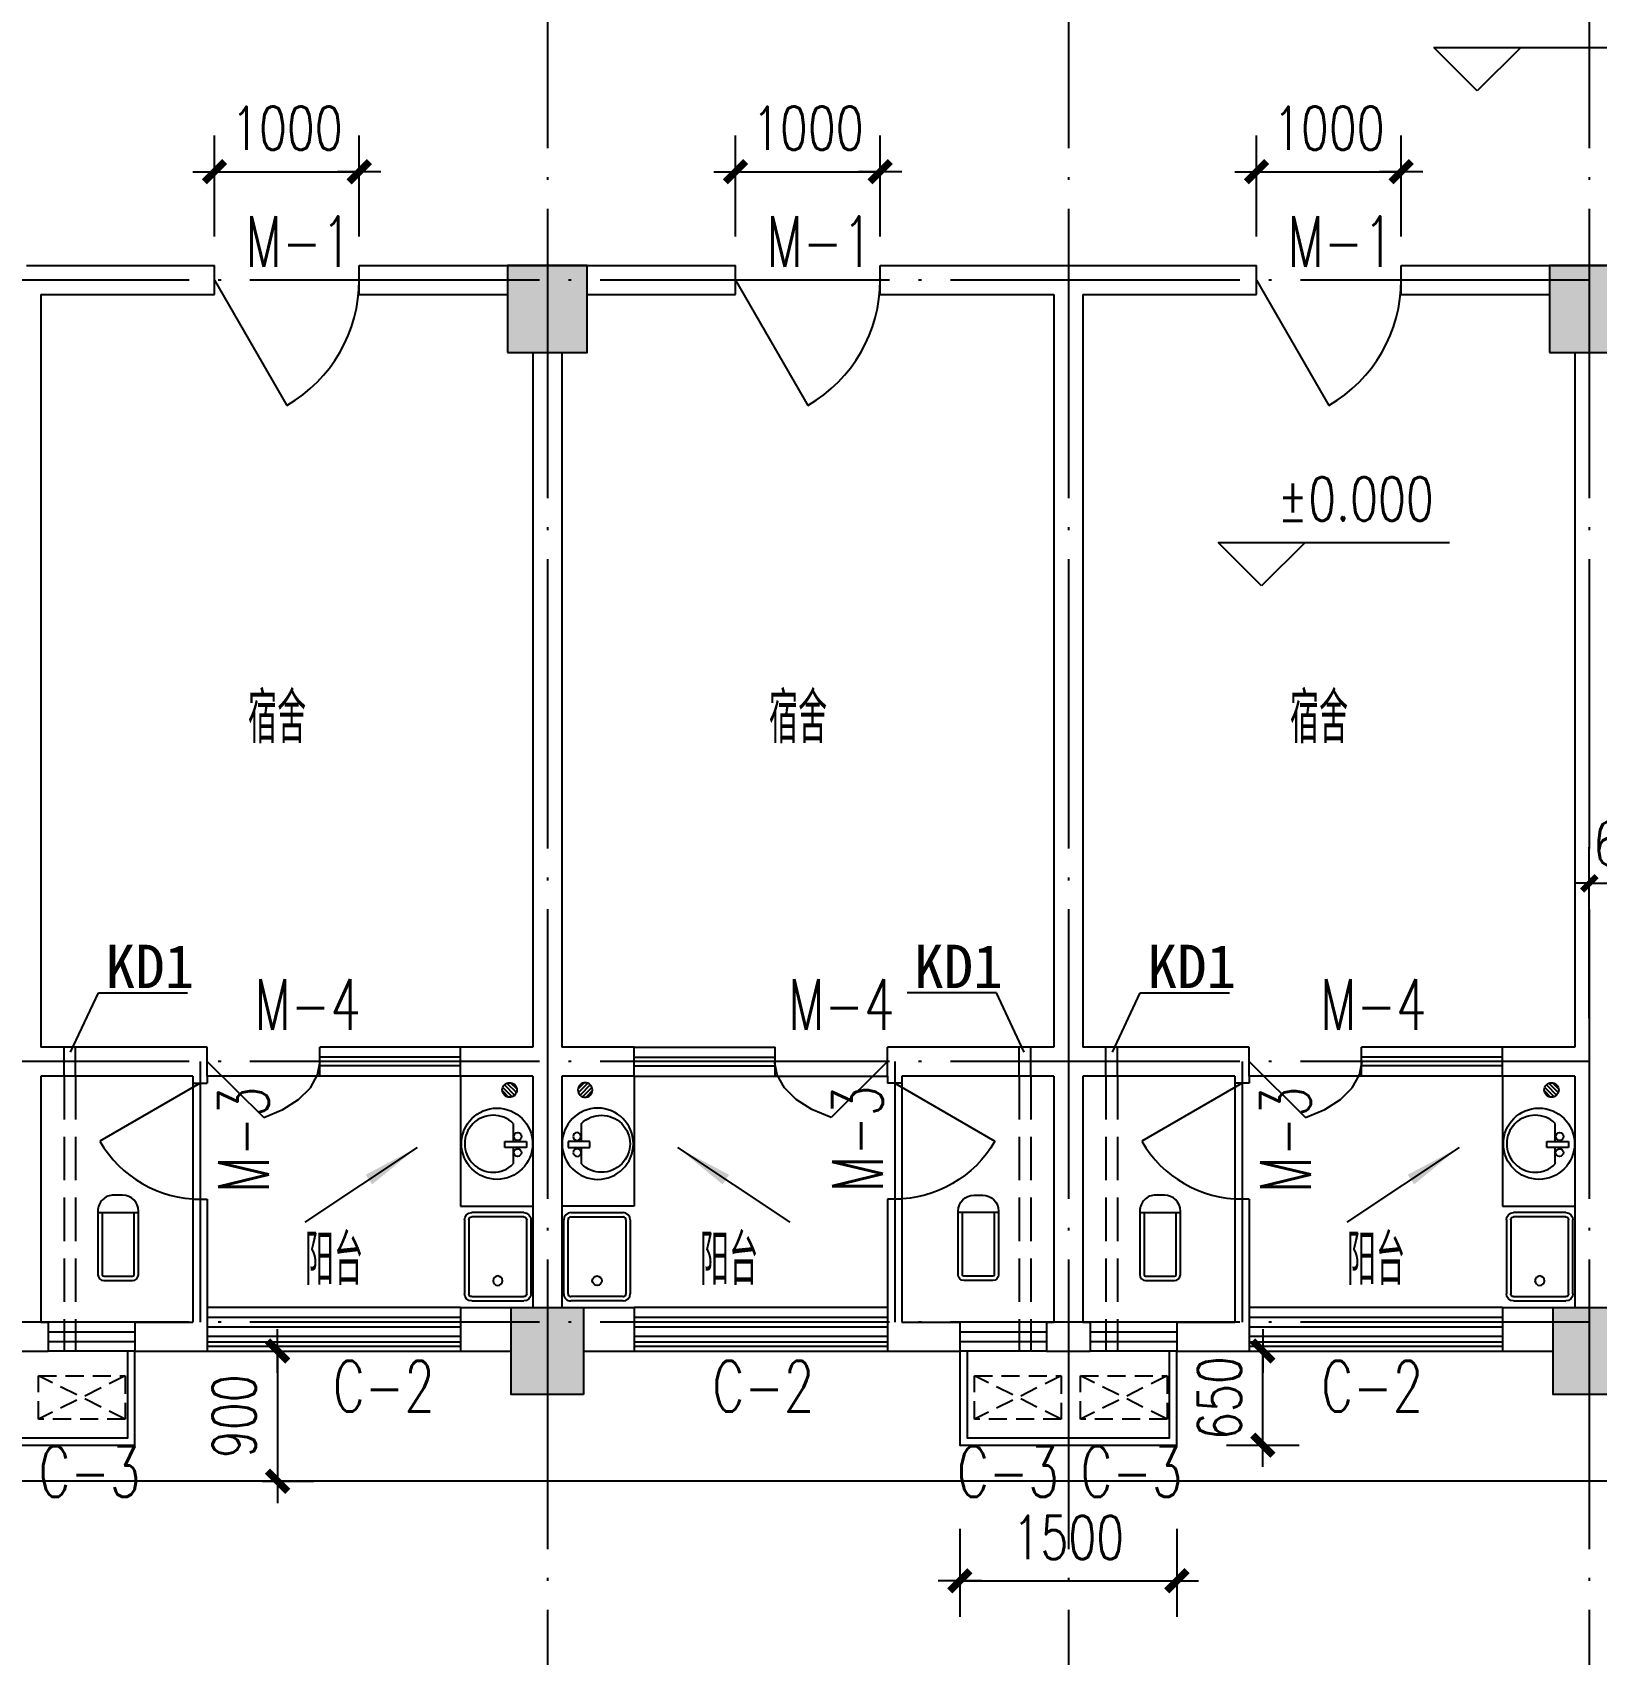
# Model space of a CAD drawing. Extents: x -105837 to 547563, y 466041 to 508041.
# Drawn here: x 30112 to 40920, y 477350 to 488558 of the extents above; entities that cross this region are included whole.
import ezdxf
from ezdxf.enums import TextEntityAlignment as Align

# ---------------------------------------------------------------- set-up
doc = ezdxf.new("R2010")
doc.units = 0
doc.header["$LTSCALE"] = 1000
doc.header["$MEASUREMENT"] = 0
for name, pattern in [('DASH', [0.35, 0.25, -0.1]), ('DOTE', [2.42, 2, -0.2, 0.02, -0.2]), ('HIDDEN2', [0.1875, 0.125, -0.0625])]:
    doc.linetypes.add(name, pattern=pattern)
doc.layers.get('0').update_dxf_attribs({"linetype": 'CONTINUOUS'})
doc.layers.get('DEFPOINTS').update_dxf_attribs({"linetype": 'CONTINUOUS'})
for name, color, linetype in [('2106', 2, 'CONTINUOUS'), ('COLUMN', 4, 'CONTINUOUS'), ('DOTE', 1, 'DOTE'), ('K-空调', 33, 'CONTINUOUS'), ('PUB_DIM', 3, 'CONTINUOUS'), ('S详图索引', 7, 'CONTINUOUS'), ('t-填充', 8, 'CONTINUOUS'), ('WALL', 255, 'CONTINUOUS'), ('WINDOW', 4, 'CONTINUOUS'), ('WINDOW_TEXT', 7, 'CONTINUOUS'), ('洁具', 6, 'CONTINUOUS'), ('管井', 5, 'CONTINUOUS'), ('门窗名称', 7, 'CONTINUOUS')]:
    doc.layers.add(name, color=color, linetype=linetype)
doc.styles.add('_TCH_DIM_T3', font='SIMPLEX', dxfattribs={"width": 0.705882, "bigfont": 'GBCBIG'})
doc.styles.add('DIM_FONT', font='SIMPLEX.shx', dxfattribs={"width": 0.75})
doc.styles.add('SIMPLEX', font='SIMPLEX.SHX')
doc.styles.get("Standard").update_dxf_attribs({"font": 'txt.shx', "bigfont": 'hzdx.shx'})
doc.styles.add('国标仿宋', font='SIMPLEX.shx', dxfattribs={"width": 0.75, "bigfont": 'gbhzfs.shx'})
doc.styles.add('黑体', font='simhei.ttf', dxfattribs={"width": 0.7})
doc.dimstyles.new('_TCH_ARCH&&100', dxfattribs={"dimtxt": 297.5, "dimasz": 100, "dimexe": 250, "dimexo": 300, "dimgap": 126.25, "dimtad": 1, "dimdec": 0, "dimzin": 0, "dimdsep": 46, "dimtxsty": '_TCH_DIM_T3', "dimblk": 'ARCHTICK', "dimcen": 0.09, "dimclrt": 7, "dimazin": 2, "dimtfac": 1, "dimtdec": 0, "dimtix": 1, "dimtmove": 2, "dimatfit": 3, "dimfxl": 1, "dimtolj": 1, "dimtzin": 0, "dimarcsym": 0})
doc.dimstyles.new('DIMN', dxfattribs={"dimtxt": 300, "dimasz": 1, "dimexe": 250, "dimexo": 300, "dimgap": 150, "dimtad": 1, "dimdec": 0, "dimzin": 0, "dimdsep": 46, "dimtxsty": 'DIM_FONT', "dimblk": '_DIMX', "dimcen": 0.09, "dimclrt": 7, "dimadec": 0, "dimazin": 0, "dimtfac": 1, "dimtdec": 0, "dimtix": 1, "dimtmove": 2, "dimatfit": 3, "dimldrblk": '_DIMX', "dimfxl": 1, "dimtolj": 1, "dimtzin": 0, "dimarcsym": 0})

# ---------------------------------------------------------------- blocks, each defined once
blk = doc.blocks.new('10')
at = {"layer": '2106', "color": 8}
for points in [[(229904, 287460), (229354, 287460), (229904, 286860), (229354, 286860)], [(237104, 287460), (236554, 287460), (237104, 286860), (236554, 286860)], [(229879, 280260), (229379, 280260), (229879, 279660), (229379, 279660)], [(237079, 280260), (236579, 280260), (237079, 279660), (236579, 279660)]]:
    blk.add_solid(points, dxfattribs=at)
at = {"layer": 'COLUMN'}
for points in [[(229354, 286860), (229904, 286860), (229904, 287460), (229354, 287460)], [(236554, 286860), (237104, 286860), (237104, 287460), (236554, 287460)], [(229879, 279660), (229379, 279660), (229379, 280260), (229879, 280260)], [(237079, 279660), (236579, 279660), (236579, 280260), (237079, 280260)]]:
    blk.add_lwpolyline(points, close=True, dxfattribs=at)
blk = doc.blocks.new('_DIMX')
blk.add_line((-150, 0), (150, 0))
at = {"const_width": 50}
blk.add_lwpolyline([(-70, -70), (70, 70)], dxfattribs=at)
blk = doc.blocks.new('*D356')
at = {"layer": 'DEFPOINTS', "color": 0, "transparency": 16777216}
for p in [(31400, 479447, -1273), (31400, 478547, -1273), (31806, 478547)]:
    blk.add_point(p, dxfattribs=at)
at = {"layer": 'PUB_DIM', "color": 0, "lineweight": -2, "transparency": 16777216}
for p, q in [((31700, 479447), (32056, 479447)), ((31806, 479446), (31806, 478548)), ((31700, 478547), (32056, 478547))]:
    blk.add_line(p, q, dxfattribs=at)
for p, rotation in [((31806, 479447), 90), ((31806, 478547), 270)]:
    blk.add_blockref('_DIMX', p, dxfattribs=dict(at, rotation=rotation))
at = {"layer": 'PUB_DIM', "color": 7, "transparency": 16777216, "insert": (31506, 478997), "char_height": 300, "attachment_point": 5, "rotation": 90, "style": 'DIM_FONT'}
blk.add_mtext('\\A1;900', dxfattribs=at)
blk = doc.blocks.new('_dblk')
blk.add_line((-0.5, 0), (0, -0.866))
blk.add_arc((-0.5, 0), 1, 300, 0)
at = {"layer": 'WINDOW_TEXT', "style": 'SIMPLEX', "flags": 9}
blk.add_attdef('A', text='', height=1, dxfattribs=at).set_placement((0, 1.5), align=Align.MIDDLE)
blk = doc.blocks.new('_E33IEP')
for p, q in [((135, 135), (135, 20)), ((44, -21), (44, 20)), ((44, 20), (194, 20)), ((194, 20), (194, -21)), ((194, -21), (44, -21)), ((135, -21), (135, -144))]:
    blk.add_line(p, q)
for centre, radius in [((248, -5), 246), ((106, 56), 26.7), ((105, -55), 26.7)]:
    blk.add_circle(centre, radius)
blk.add_arc((274, -5), 197, 225.2527, 134.7473)
at = {"style": 'DIM_FONT', "width": 0.8, "flags": 9}
for tag in ['XSIZE', 'YSIZE']:
    blk.add_attdef(tag, (0, 0), '', height=0.5, dxfattribs=at)
at = {"width": 0.8, "flags": 9}
for tag in ['YSIZE', 'XSIZE']:
    blk.add_attdef(tag, (2, -251), '', height=150, dxfattribs=at)
blk = doc.blocks.new('831PN7ET')
for p, q in [((-255, 0), (255, 0)), ((-305, -410), (-305, -50)), ((-275, -410), (-275, -50)), ((-255, -30), (255, -30)), ((275, -50), (275, -410)), ((305, -50), (305, -410)), ((255, -430), (-255, -430)), ((255, -460), (-255, -460))]:
    blk.add_line(p, q)
blk.add_circle((165, -230), 32.5)
for centre, radius, start, end in [((-255, -50), 50, 90, 180), ((255, -50), 50, 0, 90), ((-255, -50), 20, 90, 180), ((255, -50), 20, 0, 90), ((-255, -410), 50, 180, 270), ((-255, -410), 20, 180, 270), ((255, -410), 50, 270, 0), ((255, -410), 20, 270, 0)]:
    blk.add_arc(centre, radius, start, end)
at = {"width": 0.8, "flags": 9}
for tag in ['XSIZE', 'YSIZE']:
    blk.add_attdef(tag, (0, 0), '', height=0.5, dxfattribs=at)
blk = doc.blocks.new('*D377')
at = {"layer": 'DEFPOINTS', "color": 0, "transparency": 16777216}
for p in [(32370, 487596), (31370, 486847), (32370, 486847)]:
    blk.add_point(p, dxfattribs=at)
at = {"layer": 'PUB_DIM', "color": 0, "lineweight": -2, "transparency": 16777216}
for p, q in [((31370, 487147), (31370, 487846)), ((32370, 487147), (32370, 487846)), ((31369, 487596), (31368, 487596)), ((31370, 487596), (32370, 487596)), ((32371, 487596), (32372, 487596))]:
    blk.add_line(p, q, dxfattribs=at)
blk.add_blockref('_DIMX', (31370, 487596), dxfattribs=at)
at = {"layer": 'PUB_DIM', "color": 0, "lineweight": -2, "transparency": 16777216, "rotation": 180}
blk.add_blockref('_DIMX', (32370, 487596), dxfattribs=at)
at = {"layer": 'PUB_DIM', "color": 7, "transparency": 16777216, "insert": (31870, 487896), "char_height": 300, "attachment_point": 5, "style": 'DIM_FONT'}
blk.add_mtext('\\A1;1000', dxfattribs=at)
blk = doc.blocks.new('_B8IMA')
for p, q in [((0.2774, 1.9293), (0.202, 1.6557)), ((0.5, 0), (0.2774, 1.9293)), ((0.202, 1.6557), (0.1396, 1.3096)), ((0.1396, 1.3096), (0.093, 0.9062)), ((0.093, 0.9062), (0.0642, 0.4632)), ((-0.5, 0.5), (0.0562, 0.5)), ((0.0642, 0.4632), (0.0545, 0)), ((0.0562, 0.5), (0.0562, -0.5)), ((-0.5, 0.15), (0.0562, 0.15)), ((-0.5, -0.15), (0.0562, -0.15)), ((-0.5, -0.5), (0.0562, -0.5))]:
    blk.add_line(p, q)
blk = doc.blocks.new('_WBLK')
for p, q in [((-0.5, 0.5), (0.5, 0.5)), ((0.5, 0.1667), (-0.5, 0.1667)), ((0.5, -0.1667), (-0.5, -0.1667)), ((-0.5, -0.5), (0.5, -0.5))]:
    blk.add_line(p, q)
at = {"layer": 'WINDOW_TEXT', "style": 'SIMPLEX', "flags": 9}
blk.add_attdef('A', text='', height=1, dxfattribs=at).set_placement((0, 1.5), align=Align.MIDDLE)
blk = doc.blocks.new('831OOUV1')
for p, q in [((100, 0), (-100, 0)), ((-140, -40), (-140, -480)), ((-110, -40), (-110, -470)), ((100, -30), (-100, -30)), ((110, -470), (110, -40)), ((140, -480), (140, -40)), ((140, -470), (-140, -470)), ((-30, -590), (30, -590))]:
    blk.add_line(p, q)
for centre, radius, start, end in [((-100, -40), 40, 90, 180), ((100, -40), 40, 0, 90), ((-100, -40), 10, 90, 180), ((100, -40), 10, 0, 90), ((-30, -480), 110, 180, 270), ((30, -480), 110, 270, 0)]:
    blk.add_arc(centre, radius, start, end)
at = {"width": 0.8, "flags": 9}
for tag in ['XSIZE', 'YSIZE']:
    blk.add_attdef(tag, (0, 0), '', height=0.5, dxfattribs=at)
blk = doc.blocks.new('_arrow')
blk.add_solid([(0, 0), (-1, 0.1), (-1, -0.1)])
blk = doc.blocks.new('*D378')
at = {"layer": 'DEFPOINTS', "color": 0, "transparency": 16777216}
for p in [(35970, 487596), (34970, 486847), (35970, 486847)]:
    blk.add_point(p, dxfattribs=at)
at = {"layer": 'PUB_DIM', "color": 0, "lineweight": -2, "transparency": 16777216}
for p, q in [((34970, 487147), (34970, 487846)), ((35970, 487147), (35970, 487846)), ((34969, 487596), (34968, 487596)), ((34970, 487596), (35970, 487596)), ((35971, 487596), (35972, 487596))]:
    blk.add_line(p, q, dxfattribs=at)
blk.add_blockref('_DIMX', (34970, 487596), dxfattribs=at)
at = {"layer": 'PUB_DIM', "color": 0, "lineweight": -2, "transparency": 16777216, "rotation": 180}
blk.add_blockref('_DIMX', (35970, 487596), dxfattribs=at)
at = {"layer": 'PUB_DIM', "color": 7, "transparency": 16777216, "insert": (35470, 487896), "char_height": 300, "attachment_point": 5, "style": 'DIM_FONT'}
blk.add_mtext('\\A1;1000', dxfattribs=at)
blk = doc.blocks.new('831Q1OE7')
at = {"color": 0}
for p, q in [((-49, 7), (-7, 49)), ((-47, -18), (18, 47)), ((-35, -35), (35, 35)), ((-18, -47), (47, 18)), ((7, -49), (49, -7))]:
    blk.add_line(p, q, dxfattribs=at)
at = {"extrusion": (0, 0, -1)}
blk.add_ellipse((0, 0), major_axis=(35.4, 35.4), ratio=1, dxfattribs=at)
at = {"width": 0.8, "flags": 9}
for tag in ['XSIZE', 'YSIZE']:
    blk.add_attdef(tag, (0, 0), '', height=0.5, dxfattribs=at)
blk = doc.blocks.new('*D386')
at = {"layer": 'DEFPOINTS', "color": 0, "transparency": 16777216}
for p in [(39570, 487596), (38570, 486847), (39570, 486847)]:
    blk.add_point(p, dxfattribs=at)
at = {"layer": 'PUB_DIM', "color": 0, "lineweight": -2, "transparency": 16777216}
for p, q in [((38570, 487147), (38570, 487846)), ((39570, 487147), (39570, 487846)), ((38569, 487596), (38568, 487596)), ((38570, 487596), (39570, 487596)), ((39571, 487596), (39572, 487596))]:
    blk.add_line(p, q, dxfattribs=at)
blk.add_blockref('_DIMX', (38570, 487596), dxfattribs=at)
at = {"layer": 'PUB_DIM', "color": 0, "lineweight": -2, "transparency": 16777216, "rotation": 180}
blk.add_blockref('_DIMX', (39570, 487596), dxfattribs=at)
at = {"layer": 'PUB_DIM', "color": 7, "transparency": 16777216, "insert": (39070, 487896), "char_height": 300, "attachment_point": 5, "style": 'DIM_FONT'}
blk.add_mtext('\\A1;1000', dxfattribs=at)
blk = doc.blocks.new('*D587')
at = {"layer": 'DEFPOINTS', "color": 0, "transparency": 16777216}
for p in [(38062, 479447, -1273), (38614, 479447), (38062, 478797, -1273)]:
    blk.add_point(p, dxfattribs=at)
at = {"layer": 'PUB_DIM', "color": 0, "lineweight": -2, "transparency": 16777216}
for p, q in [((38362, 479447), (38864, 479447)), ((38614, 479448), (38614, 479449)), ((38614, 478797), (38614, 479447)), ((38362, 478797), (38864, 478797)), ((38614, 478796), (38614, 478795))]:
    blk.add_line(p, q, dxfattribs=at)
for p, rotation in [((38614, 479447), 270), ((38614, 478797), 90)]:
    blk.add_blockref('_DIMX', p, dxfattribs=dict(at, rotation=rotation))
at = {"layer": 'PUB_DIM', "color": 7, "transparency": 16777216, "insert": (38314, 479122), "char_height": 300, "attachment_point": 5, "rotation": 90, "style": 'DIM_FONT'}
blk.add_mtext('\\A1;650', dxfattribs=at)
blk = doc.blocks.new('_ArchTick')
at = {"color": 0, "linetype": 'ByBlock', "const_width": 0.4}
blk.add_lwpolyline([(-0.5, -0.5), (0.5, 0.5)], dxfattribs=at)
blk = doc.blocks.new('*D890')
at = {"layer": 'DEFPOINTS', "color": 0, "transparency": 16777216}
for p in [(41470, 482679), (40870, 481447), (41470, 481447)]:
    blk.add_point(p, dxfattribs=at)
at = {"layer": 'PUB_DIM', "color": 0, "lineweight": -2, "transparency": 16777216}
for p, q in [((40870, 481747), (40870, 482929)), ((41470, 481747), (41470, 482929)), ((40870, 482679), (40770, 482679)), ((40870, 482679), (41470, 482679)), ((41470, 482679), (41570, 482679))]:
    blk.add_line(p, q, dxfattribs=at)
at = {"layer": 'PUB_DIM', "color": 0, "lineweight": -2, "transparency": 16777216, "xscale": 100, "yscale": 100, "zscale": 100}
blk.add_blockref('_ArchTick', (40870, 482679), dxfattribs=at)
at = {"layer": 'PUB_DIM', "color": 0, "lineweight": -2, "transparency": 16777216, "xscale": 100, "yscale": 100, "zscale": 100, "rotation": 180}
blk.add_blockref('_ArchTick', (41470, 482679), dxfattribs=at)
at = {"layer": 'PUB_DIM', "color": 7, "transparency": 16777216, "insert": (41170, 482954), "char_height": 297.5, "attachment_point": 5, "style": '_TCH_DIM_T3'}
blk.add_mtext('\\A1;600', dxfattribs=at)

msp = doc.modelspace()

# ---------------------------------------------------------------- linework, layer by layer
for p, q in [((31220.1323, 481297.06735), (31220.1323, 480497.06735)), ((32096.78693, 481347.06735), (31320.1323, 481347.06735)), ((35243.47768, 481347.06735), (36020.1323, 481347.06735)), ((36120.1323, 481297.06735), (36120.1323, 480497.06735)), ((38420.1323, 481297.06735), (38420.1323, 480497.06735)), ((39296.78693, 481347.06735), (38520.1323, 481347.06735)), ((31320.1323, 479447.06735), (33070.1323, 479447.06735)), ((34270.1323, 479447.06735), (36020.1323, 479447.06735)), ((38520.1323, 479447.06735), (40270.1323, 479447.06735))]:
    msp.add_line(p, q)
at = {"color": 6}
msp.add_lwpolyline([(67070.1323, 497747.06735), (67070.1323, 489147.06735), (67070.1323, 479647.06735), (67070.1323, 478547.06735), (19270.1323, 478547.06735), (18270.1323, 478547.06735), (18270.1323, 489247.06735)], dxfattribs=at)
at = {"layer": 'DOTE'}
for p, q in [((33670.1323, 499439.05978), (33670.1323, 476824.65569)), ((37270.1323, 499439.05978), (37270.1323, 476824.65569)), ((40870.1323, 499439.05978), (40870.1323, 476824.65569)), ((67494.95214, 486847.06735), (17776.09547, 486847.06735)), ((67494.95214, 481447.06735), (17776.09547, 481447.06735)), ((31270.1323, 481447.06735), (31270.1323, 479647.06735)), ((36070.1323, 481447.06735), (36070.1323, 479647.06735)), ((38470.1323, 481447.06735), (38470.1323, 479647.06735)), ((67494.95214, 479647.06735), (17776.09547, 479647.06735))]:
    msp.add_line(p, q, dxfattribs=at)
at = {"layer": 'K-空调', "linetype": 'HIDDEN2'}
for p, q in [((30753.54391, 478975.92, 1272.79221), (30153.54391, 479275.92, 1272.79221)), ((30753.54391, 479275.92, 1272.79221), (30153.54391, 478975.92, 1272.79221)), ((37221.08566, 479275.92, 1272.79221), (36621.08566, 478975.92, 1272.79221)), ((37221.08566, 478975.92, 1272.79221), (36621.08566, 479275.92, 1272.79221)), ((37953.54391, 478975.92, 1272.79221), (37353.54391, 479275.92, 1272.79221)), ((37953.54391, 479275.92, 1272.79221), (37353.54391, 478975.92, 1272.79221))]:
    msp.add_line(p, q, dxfattribs=at)
at = {"layer": 'K-空调'}
for points in [[(29320.1323, 479447.06735), (29320.1323, 478797.06735), (30820.1323, 478797.06735), (30820.1323, 479447.06735)], [(29370.1323, 479447.06735), (29370.1323, 478847.06735), (30770.1323, 478847.06735), (30770.1323, 479447.06735)], [(36520.1323, 479447.06735), (36520.1323, 478797.06735), (38020.1323, 478797.06735), (38020.1323, 479447.06735)], [(36570.1323, 479447.06735), (36570.1323, 478847.06735), (37970.1323, 478847.06735), (37970.1323, 479447.06735)]]:
    msp.add_lwpolyline(points, dxfattribs=at)
at = {"layer": 'K-空调', "linetype": 'HIDDEN2', "elevation": 1272.79221}
for points in [[(30153.54391, 478975.92), (30153.54391, 479275.92), (30753.54391, 479275.92), (30753.54391, 478975.92)], [(36621.08566, 478975.92), (36621.08566, 479275.92), (37221.08566, 479275.92), (37221.08566, 478975.92)], [(37353.54391, 478975.92), (37353.54391, 479275.92), (37953.54391, 479275.92), (37953.54391, 478975.92)]]:
    msp.add_lwpolyline(points, close=True, dxfattribs=at)
at = {"layer": 'PUB_DIM'}
for p, q in [((39796.10265, 488453.71915), (40396.10265, 488453.71915)), ((40096.10265, 488153.71915), (39796.10265, 488453.71915)), ((40396.10265, 488453.71915), (40096.10265, 488153.71915)), ((40096.10265, 488453.71915), (41394.67408, 488453.71915)), ((38305.89247, 485034.47306), (38905.89247, 485034.47306)), ((38605.89247, 484734.47306), (38305.89247, 485034.47306)), ((38905.89247, 485034.47306), (38605.89247, 484734.47306)), ((38605.89247, 485034.47306), (39904.4639, 485034.47306))]:
    msp.add_line(p, q, dxfattribs=at)
at = {"layer": 'PUB_DIM', "elevation": 1272.79221}
for points in [[(32770.06035, 480853.52922), (31995.17141, 480337.3354)], [(34570.20426, 480853.52922), (35345.0932, 480337.3354)], [(39970.06035, 480853.52922), (39195.17141, 480337.3354)]]:
    msp.add_lwpolyline(points, dxfattribs=at)
at = {"layer": 't-填充', "color": 6}
for p, q in [((31320.1323, 479509.69855), (33070.1323, 479509.69855)), ((34270.1323, 479509.69855), (36020.1323, 479509.69855)), ((38520.1323, 479509.69855), (40270.1323, 479509.69855)), ((31320.1323, 479479.69855), (33070.1323, 479479.69855)), ((34270.1323, 479479.69855), (36020.1323, 479479.69855)), ((38520.1323, 479479.69855), (40270.1323, 479479.69855))]:
    msp.add_line(p, q, dxfattribs=at)
at = {"layer": 'WALL', "linetype": 'Continuous'}
for p, q in [((30070.1323, 486947.06735), (31370.1323, 486947.06735)), ((32370.1323, 486947.06735), (33945.1323, 486947.06735)), ((33945.1323, 486947.06735), (34970.1323, 486947.06735)), ((35970.1323, 486947.06735), (37270.1323, 486947.06735)), ((37270.1323, 486947.06735), (38570.1323, 486947.06735)), ((39570.1323, 486947.06735), (41145.1323, 486947.06735)), ((30170.1323, 486747.06735), (31370.1323, 486747.06735)), ((30170.1323, 486747.06735), (30170.1323, 481547.06735)), ((32370.1323, 486747.06735), (33395.13154, 486747.06735)), ((33945.1323, 486747.06735), (34970.1323, 486747.06735)), ((35970.1323, 486747.06735), (37170.1323, 486747.06735)), ((37170.1323, 486747.06735), (37170.1323, 481547.06735)), ((37370.1323, 486747.06735), (38570.1323, 486747.06735)), ((37370.1323, 486747.06735), (37370.1323, 481547.06735)), ((39570.1323, 486747.06735), (40595.13154, 486747.06735)), ((33570.1323, 486347.06735), (33570.1323, 481547.06735)), ((33770.1323, 486347.06735), (33770.1323, 481547.06735)), ((40770.1323, 486347.06735), (40770.1323, 481547.06735)), ((31320.1323, 481547.06735), (30170.1323, 481547.06735)), ((33570.1323, 481547.06735), (33070.1323, 481547.06735)), ((34270.1323, 481547.06735), (33770.1323, 481547.06735)), ((37170.1323, 481547.06735), (36020.1323, 481547.06735)), ((38520.1323, 481547.06735), (37370.1323, 481547.06735)), ((40770.1323, 481547.06735), (40270.1323, 481547.06735)), ((31220.1323, 481347.06735), (30170.1323, 481347.06735)), ((30170.1323, 481347.06735), (30170.1323, 479647.06735)), ((33570.1323, 481347.06735), (33070.1323, 481347.06735)), ((33570.1323, 481347.06735), (33570.1323, 479747.06735)), ((33770.1323, 481347.06735), (33770.1323, 479747.06735)), ((34270.1323, 481347.06735), (33770.1323, 481347.06735)), ((37170.1323, 481347.06735), (36120.1323, 481347.06735)), ((37170.1323, 481347.06735), (37170.1323, 479647.06735)), ((38420.1323, 481347.06735), (37370.1323, 481347.06735)), ((37370.1323, 481347.06735), (37370.1323, 479647.06735)), ((40770.1323, 481347.06735), (40270.1323, 481347.06735)), ((40770.1323, 481347.06735), (40770.1323, 479747.06735))]:
    msp.add_line(p, q, dxfattribs=at)
at = {"layer": 'WALL'}
for p, q in [((31370.1323, 486747.06735), (31370.1323, 486947.06735)), ((32370.1323, 486747.06735), (32370.1323, 486947.06735)), ((34970.1323, 486747.06735), (34970.1323, 486947.06735)), ((35970.1323, 486747.06735), (35970.1323, 486947.06735)), ((38570.1323, 486747.06735), (38570.1323, 486947.06735)), ((39570.1323, 486747.06735), (39570.1323, 486947.06735)), ((31320.1323, 481347.06735), (31320.1323, 481547.06735)), ((33070.1323, 481347.06735), (33070.1323, 481547.06735)), ((34270.1323, 481347.06735), (34270.1323, 481547.06735)), ((36020.1323, 481347.06735), (36020.1323, 481547.06735)), ((38520.1323, 481347.06735), (38520.1323, 481547.06735)), ((40270.1323, 481347.06735), (40270.1323, 481547.06735)), ((31220.1323, 481347.06735), (31220.1323, 481297.06735)), ((31220.1323, 481297.06735), (31320.1323, 481297.06735)), ((31320.1323, 481347.06735), (31320.1323, 481297.06735)), ((36020.1323, 481347.06735), (36020.1323, 481297.06735)), ((36120.1323, 481297.06735), (36020.1323, 481297.06735)), ((36120.1323, 481347.06735), (36120.1323, 481297.06735)), ((38420.1323, 481347.06735), (38420.1323, 481297.06735)), ((38520.1323, 481297.06735), (38420.1323, 481297.06735)), ((38520.1323, 481347.06735), (38520.1323, 481297.06735)), ((31220.1323, 480497.06735), (31220.1323, 479647.06735)), ((31220.1323, 480497.06735), (31320.1323, 480497.06735)), ((31320.1323, 480497.06735), (31320.1323, 479647.06735)), ((36120.1323, 480497.06735), (36020.1323, 480497.06735)), ((36020.1323, 480497.06735), (36020.1323, 479647.06735)), ((36120.1323, 480497.06735), (36120.1323, 479647.06735)), ((38520.1323, 480497.06735), (38420.1323, 480497.06735)), ((38420.1323, 480497.06735), (38420.1323, 479647.06735)), ((38520.1323, 480497.06735), (38520.1323, 479647.06735)), ((33070.1323, 479747.06735), (33570.1323, 479747.06735)), ((33070.1323, 479747.06735), (33070.1323, 479447.06735)), ((33770.1323, 479747.06735), (34270.1323, 479747.06735)), ((34270.1323, 479747.06735), (34270.1323, 479447.06735)), ((40270.1323, 479747.06735), (40270.1323, 479447.06735)), ((40270.1323, 479747.06735), (40770.1323, 479747.06735)), ((30170.1323, 479647.06735), (30220.1323, 479647.06735)), ((30220.1323, 479647.06735), (30220.1323, 479447.06735)), ((30820.1323, 479647.06735), (31220.1323, 479647.06735)), ((30820.1323, 479647.06735), (30820.1323, 479447.06735)), ((31320.1323, 479647.06735), (31320.1323, 479447.06735)), ((36020.1323, 479647.06735), (36020.1323, 479447.06735)), ((36120.1323, 479647.06735), (36520.1323, 479647.06735)), ((36520.1323, 479647.06735), (36520.1323, 479447.06735)), ((37120.1323, 479647.06735), (37170.1323, 479647.06735)), ((37120.1323, 479647.06735), (37120.1323, 479447.06735)), ((37370.1323, 479647.06735), (37420.1323, 479647.06735)), ((37420.1323, 479647.06735), (37420.1323, 479447.06735)), ((38020.1323, 479647.06735), (38020.1323, 479447.06735)), ((38020.1323, 479647.06735), (38420.1323, 479647.06735)), ((38520.1323, 479647.06735), (38520.1323, 479447.06735)), ((29920.1323, 479447.06735), (30220.1323, 479447.06735)), ((30820.1323, 479447.06735), (31320.1323, 479447.06735)), ((33070.1323, 479447.06735), (33420.13154, 479447.06735)), ((33920.13154, 479447.06735), (34270.1323, 479447.06735)), ((36020.1323, 479447.06735), (36520.1323, 479447.06735)), ((37120.1323, 479447.06735), (37420.1323, 479447.06735)), ((38020.1323, 479447.06735), (38520.1323, 479447.06735)), ((40270.1323, 479447.06735), (40620.13154, 479447.06735))]:
    msp.add_line(p, q, dxfattribs=at)
at = {"layer": '洁具'}
for p, q in [((33070.1323, 481347.06735), (33070.1323, 480447.06735)), ((34270.1323, 481347.06735), (34270.1323, 480447.06735)), ((40270.1323, 481347.06735), (40270.1323, 480447.06735)), ((33070.1323, 480447.06735), (33570.1323, 480447.06735)), ((34270.1323, 480447.06735), (33770.1323, 480447.06735)), ((40270.1323, 480447.06735), (40770.1323, 480447.06735))]:
    msp.add_line(p, q, dxfattribs=at)
at = {"layer": '管井', "ltscale": 0.5}
for p, q in [((30374.71735, 481512.7616), (30567.46431, 481921.44463)), ((30567.46431, 481921.44463), (31183.33348, 481921.44569)), ((36772.8003, 481921.44463), (36156.93112, 481921.44569)), ((36965.54725, 481512.7616), (36772.8003, 481921.44463)), ((37574.71735, 481512.7616), (37767.46431, 481921.44463)), ((37767.46431, 481921.44463), (38383.33348, 481921.44569)), ((30330.131, 481347.06735), (30330.13208, 481547.06735)), ((30410.131, 481347.06735), (30410.13208, 481547.06735)), ((36930.1336, 481347.06735), (36930.13252, 481547.06735)), ((37010.1336, 481347.06735), (37010.13252, 481547.06735)), ((37530.131, 481347.06735), (37530.13208, 481547.06735)), ((37610.131, 481347.06735), (37610.13208, 481547.06735))]:
    msp.add_line(p, q, dxfattribs=at)
at = {"layer": '管井', "linetype": 'DASH', "ltscale": 1.2}
for p, q in [((30330.131, 481347.06735), (30330.131, 479447.06735)), ((30410.131, 481347.06735), (30410.131, 479447.06735)), ((36930.1336, 481347.06735), (36930.1336, 479447.06735)), ((37010.1336, 481347.06735), (37010.1336, 479447.06735)), ((37530.131, 481347.06735), (37530.131, 479447.06735)), ((37610.131, 481347.06735), (37610.131, 479447.06735))]:
    msp.add_line(p, q, dxfattribs=at)

# ---------------------------------------------------------------- block references
at = {"layer": 'COLUMN'}
msp.add_blockref('10', (-195958.38779, 199486.74693), dxfattribs=at)
at = {"layer": 'PUB_DIM'}
for p, xscale, yscale, zscale, rotation in [((32770.06035, 480853.52922, 1272.79221), -400.0000000000559, 400, 400, 213.6696480080012), ((34570.20426, 480853.52922, 1272.79221), 400.0000000000559, 400.0000000000559, 400.0000000000559, 146.3303519919988), ((39970.06035, 480853.52922, 1272.79221), -400.0000000000559, 400, 400, 213.6696480080012)]:
    msp.add_blockref('_arrow', p, dxfattribs=dict(at, xscale=xscale, yscale=yscale, zscale=zscale, rotation=rotation))
at = {"layer": 't-填充', "xscale": -1, "rotation": 180}
for p in [(33408.92457, 481250.7972, 1272.79221), (40608.92457, 481250.7972, 1272.79221)]:
    msp.add_blockref('831Q1OE7', p, dxfattribs=at)
at = {"layer": 't-填充', "rotation": 180}
msp.add_blockref('831Q1OE7', (33931.34003, 481250.7972, 1272.79221), dxfattribs=at)
at = {"layer": 'WINDOW'}
for name, p, xscale, yscale, zscale in [('_dblk', (31870.1323, 486847.06735), 1000, 1000, 1000), ('_dblk', (35470.1323, 486847.06735), 1000, 1000, 1000), ('_dblk', (39070.1323, 486847.06735), 1000, 1000, 1000), ('_B8IMA', (32195.1323, 481447.06735), -1750, -200, 1750), ('_B8IMA', (35145.1323, 481447.06735), 1750, -200, 1750), ('_B8IMA', (39395.1323, 481447.06735), -1750, -200, 1750)]:
    msp.add_blockref(name, p, dxfattribs=dict(at, xscale=xscale, yscale=yscale, zscale=zscale))
for name, p, xscale, yscale, zscale, rotation in [('_dblk', (31270.1323, 480897.06735), 800, 800, 800, 270), ('_dblk', (36070.1323, 480897.06735), 800, -800, 800, 270), ('_dblk', (38470.1323, 480897.06735), 800, 800, 800, 270), ('_WBLK', (32195.1323, 479647.06735), 1750, 200, 1750, 180), ('_WBLK', (35145.1323, 479647.06735), 1749.999999999971, 200, 1749.999999999971, 180), ('_WBLK', (39395.1323, 479647.06735), 1750, 200, 1750, 180), ('_WBLK', (30520.1323, 479547.06735), 600, 200, 600, 180), ('_WBLK', (36820.1323, 479547.06735), 600, 200, 600, 180), ('_WBLK', (37720.1323, 479547.06735), 600, 200, 600, 180)]:
    msp.add_blockref(name, p, dxfattribs=dict(at, xscale=xscale, yscale=yscale, zscale=zscale, rotation=rotation))
at = {"layer": '洁具'}
for name, p, rotation in [('_E33IEP', (33570.1323, 480874.39232), 180), ('_E33IEP', (40770.1323, 480874.39232), 180), ('831OOUV1', (30704.1034, 479934.38726), 180), ('831OOUV1', (37904.1034, 479934.38726), 180), ('831PN7ET', (34243.13006, 480098.23194), 270)]:
    msp.add_blockref(name, p, dxfattribs=dict(at, rotation=rotation))
at = {"layer": '洁具', "xscale": -1}
for name, p, rotation in [('_E33IEP', (33770.1323, 480874.39232), 180), ('831OOUV1', (36648.25415, 479934.38726), 180), ('831PN7ET', (33097.13454, 480098.23194), 90), ('831PN7ET', (40297.13454, 480098.23194), 90)]:
    msp.add_blockref(name, p, dxfattribs=dict(at, rotation=rotation))

# ---------------------------------------------------------------- texts
at = {"layer": 'PUB_DIM', "color": 7, "style": 'DIM_FONT', "width": 0.75}
msp.add_text('±0.000', height=300, dxfattribs=at).set_placement((39255.17818, 485334.47306), align=Align.MIDDLE)
at = {"layer": 'S详图索引', "style": '国标仿宋', "width": 0.8}
for s, p in [('宿舍', (31600.81096, 483647.33994)), ('宿舍', (35200.81096, 483647.33994)), ('宿舍', (38800.81096, 483647.33994)), ('阳台', (31994.22558, 479903.32333, 1272.79221)), ('阳台', (34724.14428, 479903.32333, 1272.79221)), ('阳台', (39194.22558, 479903.32333, 1272.79221))]:
    msp.add_text(s, height=350, dxfattribs=at).set_placement(p)
at = {"layer": '管井', "ltscale": 0.5, "style": '黑体'}
for rotation, p in [(0.000310947, (30923.78494, 482104.58813)), (359.999689053, (36510.54944, 482104.58813)), (0.000310947, (38123.78494, 482104.58813))]:
    msp.add_text('KD1', height=300, rotation=rotation, dxfattribs=at).set_placement(p, align=Align.MIDDLE)
at = {"layer": '门窗名称', "style": '国标仿宋', "width": 0.7}
for s, p in [('M-1', (31583.8898, 486937.8573)), ('M-1', (35183.8898, 486937.8573)), ('M-1', (38783.8898, 486937.8573)), ('M-4', (31645.82112, 481667.17466, -1272.79221)), ('M-4', (35333.25915, 481667.17466, -1272.79221)), ('M-4', (39009.84384, 481667.17466, -1272.79221)), ('C-2', (32188.06438, 479028.35439)), ('C-2', (34810.70568, 479028.35439)), ('C-2', (39017.89226, 479028.35439)), ('C-3', (30154.68088, 478438.97478)), ('C-3', (36500.72166, 478438.97478)), ('C-3', (37354.68088, 478438.97478))]:
    msp.add_text(s, height=350, dxfattribs=at).set_placement(p)
for p in [(31745.00221, 480540.26738), (35988.61618, 480545.19041), (38945.00221, 480540.26738)]:
    msp.add_text('M-3', height=350, rotation=90, dxfattribs=at).set_placement(p)

# ---------------------------------------------------------------- dimensions: what is measured, and where the dimension line sits
at = {"layer": 'PUB_DIM'}
for p1, p2, distance, dimstyle, picture, middle in [((31370.1323, 486847.06735, 1272.79221), (32370.1323, 486847.06735, 1272.79221), 749.23644, 'DIMN', '*D377', (31870.1323, 487896.3038, 1272.79221)), ((34970.1323, 486847.06735, 1272.79221), (35970.1323, 486847.06735, 1272.79221), 749.23644, 'DIMN', '*D378', (35470.1323, 487896.3038, 1272.79221)), ((38570.1323, 486847.06735, 1272.79221), (39570.1323, 486847.06735, 1272.79221), 749.23644, 'DIMN', '*D386', (39070.1323, 487896.3038, 1272.79221)), ((40870.1323, 481447.06735), (41470.1323, 481447.06735), 1231.75543, '_TCH_ARCH&&100', '*D890', (41170.1323, 482953.82278)), ((31399.56844, 479447.06735), (31399.56844, 478547.06735), 406.24769, 'DIMN', '*D356', (31505.81613, 478997.06735, 1272.79221)), ((38061.54039, 478797.06735), (38061.54039, 479447.06735), -552.84594, 'DIMN', '*D587', (38314.38633, 479122.06735, 1272.79221))]:
    dim = msp.add_aligned_dim(p1=p1, p2=p2, distance=distance, dimstyle=dimstyle, dxfattribs=at)
    dim.commit()
    dim.dimension.update_dxf_attribs({"geometry": picture, "text_midpoint": middle})
msp.add_aligned_dim(p1=(36520.1323, 478519.38399, 1272.79221), p2=(38020.1323, 478519.38399, 1272.79221), distance=-659.87681, dimstyle='DIMN', dxfattribs=at).render()

doc.saveas('drawing.dxf')
